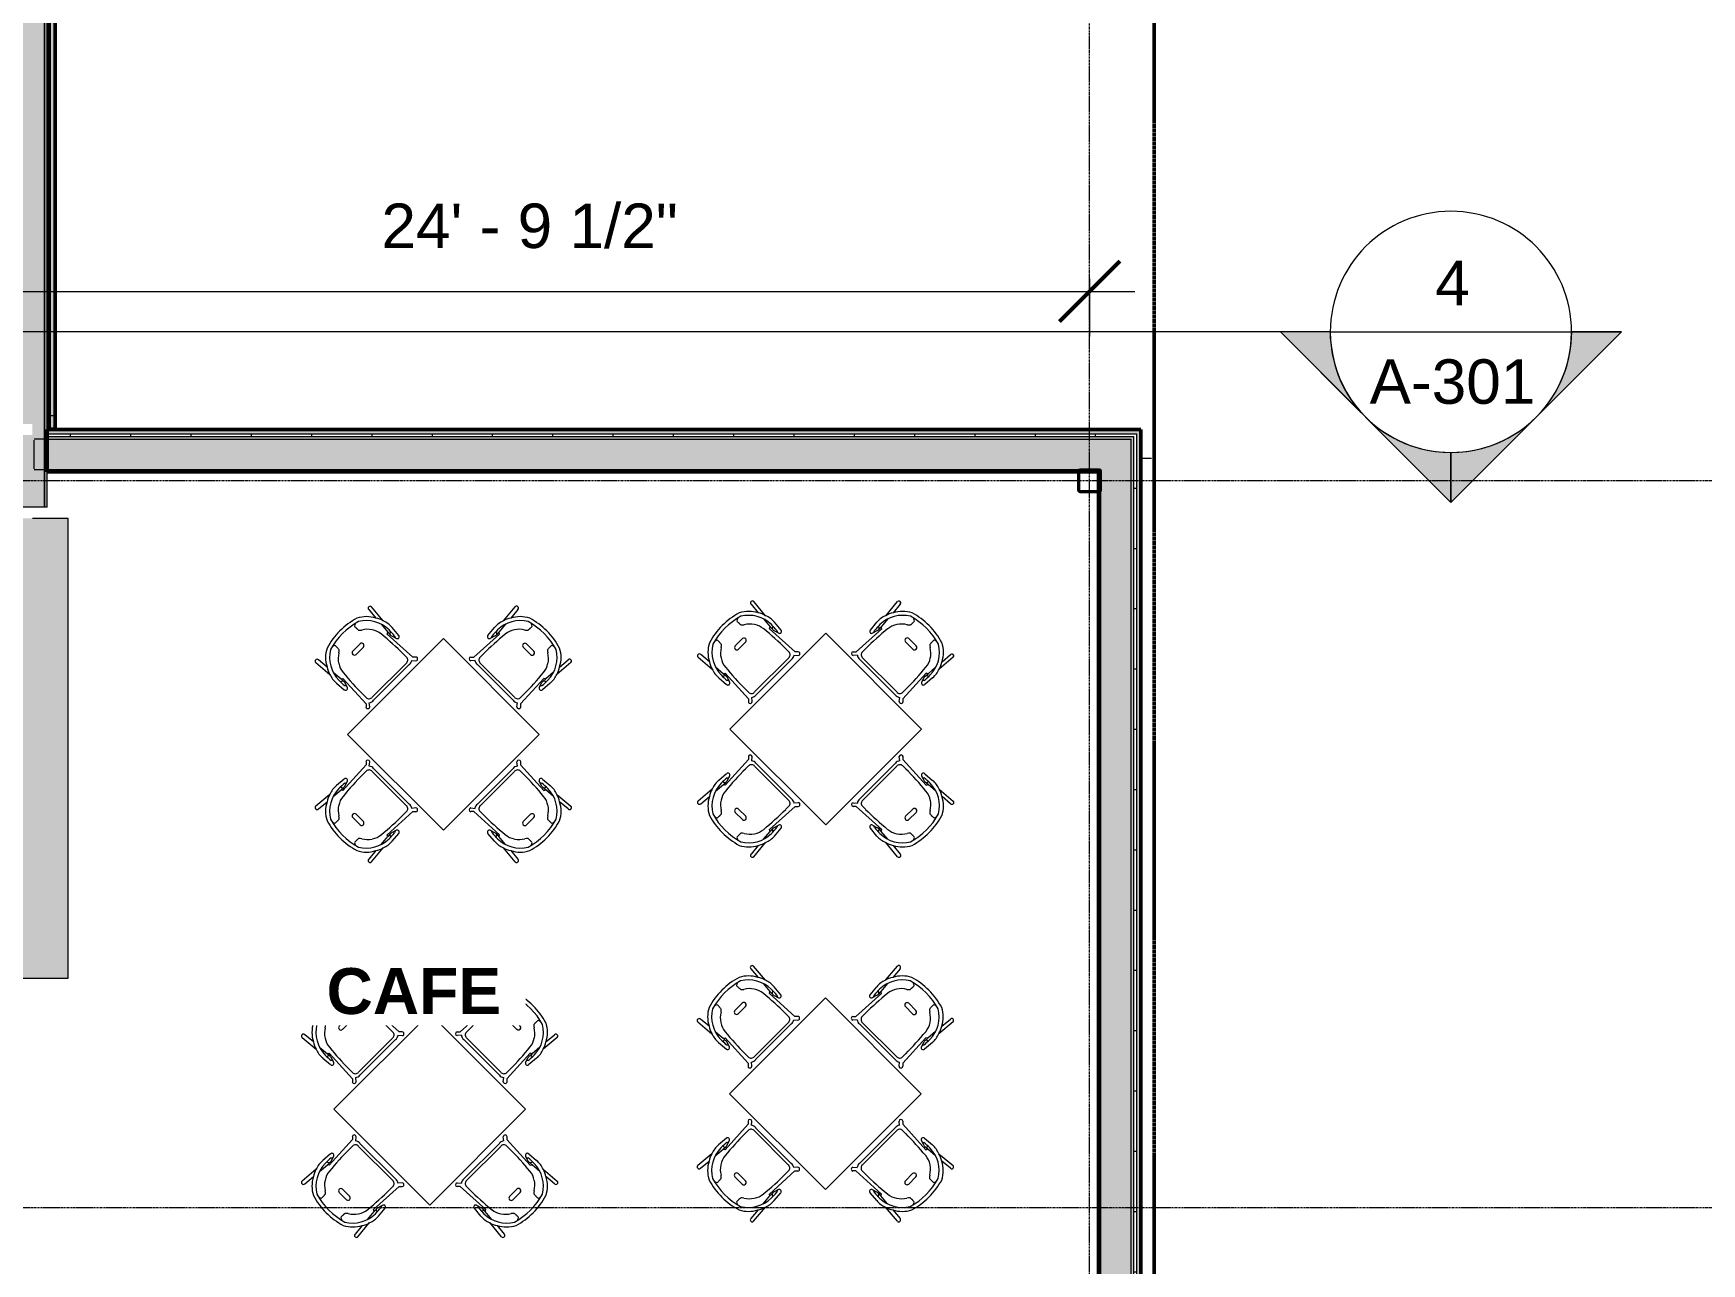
# Model space of a CAD drawing. Header units: inches. Extents: x 21836 to 26875, y -23174 to -20350.
# Drawn here: x 25990.1 to 26432.8, y -22557.9 to -22231.3 of the extents above; entities that cross this region are included whole.
import ezdxf

# ---------------------------------------------------------------- set-up
doc = ezdxf.new("R2010")
doc.units = ezdxf.units.IN
doc.header["$MEASUREMENT"] = 0
doc.linetypes.add('Grid Line 1_2_', pattern=[0.875, 0.5, -0.125, 0.125, -0.125])
doc.linetypes.add('Hidden', pattern=[0.28125, 0.1875, -0.09375])
for name, color, linetype, lineweight in [('A-ANNO-DIMS', 211, 'Continuous', 9), ('A-ANNO-DIMS-128', 211, 'Continuous', 9), ('A-GLAZ-CWMG', 51, 'Continuous', 9), ('A-PROP-SBCK', 71, 'Hidden', 50), ('A-WALL', 113, 'Continuous', 13), ('A-WALL-PATT', 111, 'Continuous', 50), ('Conc', 7, 'Continuous', 9), ('G-ANNO-SYMB', 111, 'Continuous', 9), ('G-ANNO-TEXT', 231, 'Continuous', 9), ('I-FURN', 30, 'Continuous', 9), ('L-SITE-WALL', 31, 'Continuous', 13), ('Q-CASE', 31, 'Continuous', 9), ('S-BEAM', 12, 'Continuous', 9), ('S-COLS', 52, 'Continuous', 9), ('S-GRID', 1, 'Continuous', 9)]:
    doc.layers.add(name, color=color, linetype=linetype, lineweight=lineweight)
doc.styles.add('Arial_1', font='arial.ttf', dxfattribs={"height": 11.802395})
doc.styles.add('Arial_B', font='arialbd.ttf', dxfattribs={"height": 12.177074})
doc.dimstyles.new('Linear_-_3_32__Arial_2', dxfattribs={"dimscale": 12, "dimtxt": 12, "dimasz": 1.333333, "dimexe": 1, "dimexo": 0.666667, "dimgap": 0.666667, "dimtad": 1, "dimdec": 4, "dimrnd": 0.0625, "dimzin": 1, "dimdsep": 46, "dimlunit": 4, "dimtxsty": 'Arial_1', "dimblk1": 'OBLIQUE', "dimblk2": 'OBLIQUE', "dimsah": 1, "dimcen": 0.09, "dimdle": 1, "dimazin": 0, "dimtfac": 1, "dimtdec": 4, "dimtix": 1, "dimtmove": 0, "dimatfit": 3, "dimfxl": 1, "dimtvp": 1, "dimtfill": 1, "dimfrac": 2, "dimtolj": 1, "dimtzin": 0, "dimarcsym": 2})
pattern_1 = [(0, (0, 0), (0, 16), []), (90, (0, 0), (-16, 1e-15), [])]

# ---------------------------------------------------------------- blocks, each defined once
blk = doc.blocks.new('Falcon 7700 Series Pedestal Base - 36_ Square Top x 30_ - Wheelchair Height-460525-First Floor Plan')
at = {"layer": 'I-FURN'}
for p, q in [((18, 18), (-18, 18)), ((-18, 18), (-18, -18)), ((18, -18), (18, 18)), ((-18, -18), (18, -18))]:
    blk.add_line(p, q, dxfattribs=at)
blk = doc.blocks.new('HermanMiller_Collection_Air-Chair_SideChair_Arms - Arms-457867-First Floor Plan')
at = {"layer": 'I-FURN'}
for p, q in [((-3.55, 10.02), (-8.45, 10.45)), ((-8.45, 9.45), (-5.47, 9.18)), ((-3.35, 9.02), (-0.6, 8.8)), ((2.04, 10.2), (-0.69, 10.45)), ((0.77, 8.78), (2.2, 9.22)), ((9.32, 9.33), (8.79, 8.8)), ((-0.34, 8.32), (-0.6, 8.8)), ((-0.6, 8.8), (0.38, 8.73)), ((8.79, 8.8), (-0.34, 8.32)), ((6.45, 7.57), (7.62, 7.57)), ((8.7, 6.35), (8.7, -6.35)), ((9.17, 7.94), (10.01, 8.64)), ((9.52, -6.69), (9.52, 6.69)), ((-3.6, 1.35), (-3.6, -1.35)), ((-2.35, -1.35), (-2.35, 1.35)), ((-3.35, -9.02), (-0.6, -8.8)), ((-0.6, -8.8), (-0.34, -8.32)), ((0.38, -8.73), (-0.6, -8.8)), ((-0.34, -8.32), (8.79, -8.8)), ((2.2, -9.22), (0.77, -8.78)), ((6.45, -7.57), (7.62, -7.57)), ((8.79, -8.8), (9.32, -9.33)), ((10.01, -8.64), (9.17, -7.94)), ((-5.47, -9.18), (-8.45, -9.45)), ((-8.45, -10.45), (-3.55, -10.02)), ((-0.69, -10.45), (2.04, -10.2))]:
    blk.add_line(p, q, dxfattribs=at)
for centre, radius, start, end in [((-1.51, 1.66), 8.5, 117.7851, 152.2149), ((-8.45, 9.95), 0.5, 90, 270), ((-0.65, 0.76), 8.69, 90.7893, 148.9202), ((-2.46, 4.97), 5.17, 102.2096, 125.548), ((-1.25, 4.41), 6.06, 84.7201, 112.311), ((-0.51, -9.88), 19.32, 84.4222, 90.7893), ((0.44, 9.26), 0.53, 159.7405, 262.7198), ((1.81, 9.64), 0.521, 212.9555, 275.0445), ((2.06, 9.7), 0.499, 287, 91.3054), ((9.66, 8.99), 0.49, 315, 135), ((9.93, 0), 19.77, 163.4787, 196.5213), ((9.93, 0), 18.77, 163.7855, 196.2145), ((-0.23, 0.83), 6.63, 124.5004, 148.6439), ((-0.92, 1.66), 5.55, 95.4677, 123.4626), ((6.58, -76.67), 84.24, 90.0911, 95.4677), ((0.45, 9.65), 0.924, 265.6115, 290.3639), ((7.62, 6.48), 1.09, 353.2467, 90.0911), ((7.56, 6.82), 1.97, 356.1033, 34.6542), ((-7.66, 5.36), 2.08, 305.4968, 328.6439), ((-2.98, 1.35), 0.625, 360, 180), ((-7.66, -5.36), 2.08, 31.3561, 54.5032), ((-0.23, -0.83), 6.63, 211.3561, 235.4996), ((-2.98, -1.35), 0.625, 180, 360), ((-1.51, -1.66), 8.5, 207.7851, 242.2149), ((-0.65, -0.76), 8.69, 211.0798, 269.2107), ((-0.92, -1.66), 5.55, 236.5374, 264.5323), ((6.58, 76.67), 84.24, 264.5323, 269.9089), ((0.44, -9.26), 0.53, 97.2802, 200.2595), ((0.45, -9.65), 0.924, 69.6361, 94.3885), ((7.62, -6.48), 1.09, 269.9089, 6.7533), ((7.56, -6.82), 1.97, 325.3458, 3.8967), ((9.66, -8.99), 0.49, 225, 45), ((-8.45, -9.95), 0.5, 90, 270), ((-2.46, -4.97), 5.17, 234.452, 257.7904), ((-1.25, -4.41), 6.06, 247.689, 275.2799), ((-0.51, 9.88), 19.32, 269.2107, 275.5778), ((1.81, -9.64), 0.521, 84.9555, 147.0445), ((2.06, -9.7), 0.499, 268.6946, 73)]:
    blk.add_arc(centre, radius, start, end, dxfattribs=at)
for centre, major_axis, ratio, start_param, end_param in [((-7.46, 6.92), (0.03, 3.66), 0.320235, 2.34328, 2.536765), ((-7.87, 5.38), (-0.03, 1.79), 0.298783, 2.522217, 3.153947), ((-7.46, -6.92), (-0.03, 3.66), 0.320235, 0.604828, 0.798312), ((-7.87, -5.38), (0.03, 1.79), 0.298783, 6.270831, 6.902561)]:
    blk.add_ellipse(centre, major_axis=major_axis, ratio=ratio, start_param=start_param, end_param=end_param, dxfattribs=at)
for points in [[(-6.45, 3.67), (-6.52, 3.66), (-6.67, 3.64), (-6.9, 3.62), (-7.13, 3.61), (-7.4, 3.6), (-7.65, 3.59), (-7.83, 3.59)], [(-6.45, -3.67), (-6.52, -3.66), (-6.67, -3.64), (-6.9, -3.62), (-7.13, -3.61), (-7.4, -3.6), (-7.65, -3.59), (-7.83, -3.59)]]:
    blk.add_open_spline(points, degree=3, knots=[-1, -1, -1, -1, -0.75, -0.5, -0.375, -0.25, 0, 0, 0, 0], dxfattribs=at)
blk = doc.blocks.new('HermanMiller_Collection_Air-Chair_SideChair_Arms - Arms-460524-First Floor Plan')
at = {"layer": 'I-FURN'}
for p, q in [((-8.45, 10.45), (-3.55, 10.02)), ((-5.47, 9.18), (-8.45, 9.45)), ((-3.35, 9.02), (-0.6, 8.8)), ((-0.69, 10.45), (2.04, 10.2)), ((2.2, 9.22), (0.77, 8.78)), ((8.79, 8.8), (9.32, 9.33)), ((-0.6, 8.8), (-0.34, 8.32)), ((0.38, 8.73), (-0.6, 8.8)), ((-0.34, 8.32), (8.79, 8.8)), ((6.45, 7.57), (7.62, 7.57)), ((8.7, -6.35), (8.7, 6.35)), ((10.01, 8.64), (9.17, 7.94)), ((9.52, 6.69), (9.52, -6.69)), ((-3.6, -1.35), (-3.6, 1.35)), ((-2.35, 1.35), (-2.35, -1.35)), ((-3.35, -9.02), (-0.6, -8.8)), ((-0.34, -8.32), (-0.6, -8.8)), ((-0.6, -8.8), (0.38, -8.73)), ((8.79, -8.8), (-0.34, -8.32)), ((0.77, -8.78), (2.2, -9.22)), ((6.45, -7.57), (7.62, -7.57)), ((9.32, -9.33), (8.79, -8.8)), ((9.17, -7.94), (10.01, -8.64)), ((-8.45, -9.45), (-5.47, -9.18)), ((-3.55, -10.02), (-8.45, -10.45)), ((2.04, -10.2), (-0.69, -10.45))]:
    blk.add_line(p, q, dxfattribs=at)
for centre, radius, start, end in [((-1.51, 1.66), 8.5, 117.7851, 152.2149), ((-8.45, 9.95), 0.5, 90, 270), ((-0.65, 0.76), 8.69, 90.7893, 148.9202), ((-2.46, 4.97), 5.17, 102.2096, 125.548), ((-1.25, 4.41), 6.06, 84.7201, 112.311), ((-0.51, -9.88), 19.32, 84.4222, 90.7893), ((0.44, 9.26), 0.53, 159.7405, 262.7198), ((1.81, 9.64), 0.521, 212.9555, 275.0445), ((2.06, 9.7), 0.499, 287, 91.3054), ((9.66, 8.99), 0.49, 315, 135), ((9.93, 0), 19.77, 163.4787, 196.5213), ((9.93, 0), 18.77, 163.7855, 196.2145), ((-0.23, 0.83), 6.63, 124.5004, 148.6439), ((-0.92, 1.66), 5.55, 95.4677, 123.4626), ((6.58, -76.67), 84.24, 90.0911, 95.4677), ((0.45, 9.65), 0.924, 265.6115, 290.3639), ((7.62, 6.48), 1.09, 353.2467, 90.0911), ((7.56, 6.82), 1.97, 356.1033, 34.6542), ((-7.66, 5.36), 2.08, 305.4968, 328.6439), ((-2.98, 1.35), 0.625, 0, 180), ((-7.66, -5.36), 2.08, 31.3561, 54.5032), ((-0.23, -0.83), 6.63, 211.3561, 235.4996), ((-2.98, -1.35), 0.625, 180, 0), ((-1.51, -1.66), 8.5, 207.7851, 242.2149), ((-0.65, -0.76), 8.69, 211.0798, 269.2107), ((-0.92, -1.66), 5.55, 236.5374, 264.5323), ((6.58, 76.67), 84.24, 264.5323, 269.9089), ((0.44, -9.26), 0.53, 97.2802, 200.2595), ((0.45, -9.65), 0.924, 69.6361, 94.3885), ((7.62, -6.48), 1.09, 269.9089, 6.7533), ((7.56, -6.82), 1.97, 325.3458, 3.8967), ((9.66, -8.99), 0.49, 225, 45), ((-8.45, -9.95), 0.5, 90, 270), ((-2.46, -4.97), 5.17, 234.452, 257.7904), ((-1.25, -4.41), 6.06, 247.689, 275.2799), ((-0.51, 9.88), 19.32, 269.2107, 275.5778), ((1.81, -9.64), 0.521, 84.9555, 147.0445), ((2.06, -9.7), 0.499, 268.6946, 73)]:
    blk.add_arc(centre, radius, start, end, dxfattribs=at)
for centre, major_axis, ratio, start_param, end_param in [((-7.46, 6.92), (0.03, 3.66), 0.320235, 2.34328, 2.536765), ((-7.87, 5.38), (-0.03, 1.79), 0.298783, 2.522217, 3.153947), ((-7.46, -6.92), (-0.03, 3.66), 0.320235, 0.604828, 0.798312), ((-7.87, -5.38), (0.03, 1.79), 0.298783, 6.270831, 6.902561)]:
    blk.add_ellipse(centre, major_axis=major_axis, ratio=ratio, start_param=start_param, end_param=end_param, dxfattribs=at)
for points in [[(-6.45, 3.67), (-6.52, 3.66), (-6.67, 3.64), (-6.9, 3.62), (-7.13, 3.61), (-7.4, 3.6), (-7.65, 3.59), (-7.83, 3.59)], [(-6.45, -3.67), (-6.52, -3.66), (-6.67, -3.64), (-6.9, -3.62), (-7.13, -3.61), (-7.4, -3.6), (-7.65, -3.59), (-7.83, -3.59)]]:
    blk.add_open_spline(points, degree=3, knots=[-1, -1, -1, -1, -0.75, -0.5, -0.375, -0.25, 0, 0, 0, 0], dxfattribs=at)
blk = doc.blocks.new('Girt_C - 8_D-757180-First Floor Plan')
at = {"layer": 'S-BEAM'}
for points in [[(25993.11, -22346.87), (25993.11, -22339.24), (25990.39, -22339.24), (25990.39, -22346.87)], [(25993.76, -22339.24), (25993.79, -22339.24), (25993.76, -22339.24)], [(25993.76, -22347.05), (25993.79, -22347.03), (25993.76, -22347.05)]]:
    blk.add_hatch(color=256, dxfattribs=at).paths.add_polyline_path(points, flags=0)
for p, q in [((25993.11, -22339.05), (25990.39, -22339.05)), ((25990.39, -22346.87), (25990.39, -22339.24)), ((25990.39, -22347.05), (25993.11, -22347.05))]:
    blk.add_line(p, q, dxfattribs=at)
blk = doc.blocks.new('Casework 3 - Casework 1-483541-First Floor Plan')
at = {"layer": 'Q-CASE'}
blk.add_hatch(color=256, dxfattribs=at).paths.add_polyline_path([(25720.18, -22384.05), (25842.18, -22384.05), (25842.18, -22360.05), (25720.18, -22360.05)], flags=0)
for p, q in [((25720.18, -22360.05), (25720.18, -22384.05)), ((25842.18, -22384.05), (25842.18, -22374.55)), ((25720.18, -22384.05), (25842.18, -22384.05))]:
    blk.add_line(p, q, dxfattribs=at)
blk = doc.blocks.new('Girt_Z - 8_D-790722-First Floor Plan')
at = {"layer": 'S-BEAM'}
h = blk.add_hatch(color=256, dxfattribs=at)
h.paths.add_polyline_path([(25985.78, -22357.09), (25985.94, -22357.09), (25985.94, -22337.88), (25985.76, -22337.89), (25985.76, -22357.09)], flags=0)
h.paths.add_polyline_path([(25985.94, -22334.97), (25985.92, -22110.05), (25985.76, -22110.05), (25985.78, -22334.97), (25985.94, -22334.97)], flags=0)
for points in [[(25985.94, -22357.09), (25993.11, -22357.09), (25993.11, -22110.05), (25985.94, -22110.05), (25985.94, -22334.97), (25989.89, -22334.97), (25989.89, -22337.88), (25985.94, -22337.88)], [(25993.18, -22357.09), (25993.18, -22110.05), (25993.11, -22110.05), (25993.11, -22357.09)], [(25993.76, -22357.09), (25993.76, -22110.05), (25993.18, -22110.05), (25993.18, -22357.09)]]:
    blk.add_hatch(color=256, dxfattribs=at).paths.add_polyline_path(points, flags=0)
for p, q in [((25993.11, -22357.09), (25993.11, -22110.05)), ((25993.18, -22357.09), (25993.18, -22110.05)), ((25993.76, -22357.09), (25993.76, -22110.05)), ((25985.76, -22112.78), (25985.76, -22334.97)), ((25985.76, -22337.86), (25985.76, -22357.09)), ((25985.94, -22357.09), (25985.76, -22357.09)), ((25993.11, -22357.09), (25985.94, -22357.09)), ((25993.18, -22357.09), (25993.11, -22357.09)), ((25993.76, -22357.09), (25993.18, -22357.09))]:
    blk.add_line(p, q, dxfattribs=at)
blk = doc.blocks.new('Rectangular Mullion - Profile_Polycarbonate_Lower-750929-First Floor Plan')
at = {"layer": 'A-GLAZ-CWMG'}
for points in [[(25994.37, -22332.81), (25994.37, -22113.67), (25994.01, -22113.67), (25994.01, -22332.81), (25994.31, -22332.81)], [(25994.37, -22332.81), (25995.94, -22332.81), (25995.94, -22113.67), (25994.37, -22113.67), (25994.37, -22259.29)], [(25996.02, -22332.81), (25996.02, -22113.67), (25995.94, -22113.67), (25995.94, -22332.81)], [(25996.14, -22332.81), (25996.14, -22113.67), (25996.02, -22113.67), (25996.02, -22332.81)], [(25994.37, -22332.81), (25994.37, -22332.81), (25994.37, -22259.29)]]:
    blk.add_hatch(color=256, dxfattribs=at).paths.add_polyline_path(points, flags=0)
for p, q in [((25994.01, -22332.81), (25994.01, -22113.67)), ((25994.37, -22113.67), (25995.94, -22113.67)), ((25994.37, -22332.81), (25994.37, -22113.67)), ((25995.94, -22113.67), (25996.02, -22113.67)), ((25996.02, -22113.67), (25996.14, -22113.67)), ((25996.02, -22332.81), (25996.02, -22113.67)), ((25996.14, -22332.81), (25996.14, -22113.67)), ((25995.94, -22332.81), (25994.37, -22332.81)), ((25996.02, -22332.81), (25995.94, -22332.81)), ((25996.14, -22332.81), (25996.02, -22332.81))]:
    blk.add_line(p, q, dxfattribs=at)
blk = doc.blocks.new('Rectangular Mullion - Profile_Polycarbonate_Upper and left-750948-First Floor Plan')
at = {"layer": 'A-GLAZ-CWMG'}
blk.add_hatch(color=256, dxfattribs=at).paths.add_polyline_path([(0, -0.98), (-2.83, -0.98), (-2.77, -0.92), (-0.06, -0.92), (-0.06, 1.08), (-3.56, 1.08), (-3.56, 0.85), (-3.37, 0.79), (-3.62, 0.79), (-3.62, 1.14), (0, 1.14)], flags=0)
at = {"layer": 'A-GLAZ-CWMG', "lineweight": 20}
for p, q in [((-3.62, 1.14), (0, 1.14)), ((-3.62, 0.79), (-3.62, 1.14)), ((-3.37, 0.79), (-3.62, 0.79)), ((-0.06, 1.08), (-3.56, 1.08)), ((-3.56, 1.08), (-3.56, 0.85)), ((-3.56, 0.85), (-3.37, 0.85)), ((-3.37, 0.85), (-3.37, 0.79)), ((-0.06, -0.92), (-0.06, 1.08)), ((0, 1.14), (0, -0.98)), ((-2.83, -0.98), (-2.83, -0.86)), ((-2.83, -0.86), (-2.77, -0.86)), ((0, -0.98), (-2.83, -0.98)), ((-2.77, -0.86), (-2.77, -0.92)), ((-2.77, -0.92), (-0.06, -0.92))]:
    blk.add_line(p, q, dxfattribs=at)
blk = doc.blocks.new('Section - Section Head - Filled-1526-First Floor Plan')
at = {"layer": 'G-ANNO-SYMB'}
h = blk.add_hatch(color=256, dxfattribs=at)
edge = h.paths.add_edge_path(flags=0)
edge.add_line((-0.4268, 0.1768), (-0.25, 0.3536))
edge.add_line((-0.25, 0.3536), (-0.25, 0.25))
edge.add_arc((-0.25, 0), 0.25, 90, 135)
h = blk.add_hatch(color=256, dxfattribs=at)
edge = h.paths.add_edge_path(flags=0)
edge.add_arc((-0.25, 0), 0.25, 45, 90)
edge.add_line((-0.25, 0.25), (-0.25, 0.3536))
edge.add_line((-0.25, 0.3536), (-0.0732, 0.1768))
h = blk.add_hatch(color=256, dxfattribs=at)
edge = h.paths.add_edge_path(flags=0)
edge.add_arc((-0.25, 0), 0.2503, 137.9216, 180)
edge.add_line((-0.5003, 0), (-0.6036, 0))
edge.add_line((-0.6036, 0), (-0.4358, 0.1678))
h = blk.add_hatch(color=256, dxfattribs=at)
edge = h.paths.add_edge_path(flags=0)
edge.add_line((-0.0642, 0.1678), (0.1036, 0))
edge.add_line((0.1036, 0), (0.0003, 0))
edge.add_arc((-0.25, 0), 0.2503, 0, 42.0784)
for p, q in [((-0.25, 0.3536), (-0.6036, 0)), ((-0.25, 0.3536), (-0.4268, 0.1768)), ((-0.25, 0.3536), (0.1036, 0)), ((-0.25, 0.25), (-0.25, 0.3536)), ((-0.0732, 0.1768), (-0.25, 0.3536)), ((-0.25, 0.3536), (-0.25, 0.25)), ((-0.4358, 0.1678), (-0.6036, 0)), ((0.1036, 0), (-0.0642, 0.1678)), ((-0.6036, 0), (-0.5003, 0)), ((0.0003, 0), (0.1036, 0)), ((-0.5, 0), (-0.6036, 0)), ((0, 0), (0.1036, 0))]:
    blk.add_line(p, q, dxfattribs=at)
for radius, start, end in [(0.25, 360, 180), (0.25, 90, 135), (0.25, 45, 90), (0.2503, 137.9216, 180), (0.2503, 0, 42.0784), (0.25, 180, 360)]:
    blk.add_arc((-0.25, 0), radius, start, end, dxfattribs=at)
blk = doc.blocks.new('DIMBLOCK22-First Floor Plan')
at = {"layer": 'A-ANNO-DIMS-128'}
for p, q in [((25972.89, -22342.05), (25972.89, -22287.78)), ((26270.39, -22296.46), (26270.39, -22311.78)), ((26270.39, -22299.78), (26270.39, -22296.46)), ((25972.89, -22299.78), (26282.39, -22299.78)), ((25972.89, -22299.78), (25972.89, -22342.05))]:
    blk.add_line(p, q, dxfattribs=at)
at = {"layer": 'A-ANNO-DIMS-128', "lineweight": 50}
for p, q in [((25972.89, -22299.78), (25980.89, -22291.78)), ((26270.39, -22299.78), (26278.39, -22291.78)), ((25972.89, -22299.78), (25964.89, -22307.78)), ((26270.39, -22299.78), (26262.39, -22307.78))]:
    blk.add_line(p, q, dxfattribs=at)
at = {"layer": 'A-ANNO-DIMS-128', "color": 0, "insert": (26082.5, -22276.47), "char_height": 11.8024, "width": 93.9323, "attachment_point": 1, "line_spacing_factor": 0.938532, "style": 'Arial_1', "bg_fill": 3, "box_fill_scale": 1.25, "bg_fill_color": 0, "bg_fill_transparency": 0}
blk.add_mtext('24\' - 9 1/2"', dxfattribs=at)
blk = doc.blocks.new('_Oblique')
at = {"color": 0, "linetype": 'ByBlock', "lineweight": -2}
blk.add_line((-0.5, -0.5), (0.5, 0.5), dxfattribs=at)

msp = doc.modelspace()

# ---------------------------------------------------------------- hatches: boundary and pattern name
at = {"layer": 'A-WALL', "lineweight": 9, "transparency": 33554649}
msp.add_hatch(color=256, dxfattribs=at).paths.add_polyline_path([(25995.94346, -22336.36531), (25995.94346, -22110.11531), (25994.36866, -22110.11531), (25994.36866, -22336.36531)], flags=0)
at = {"layer": 'A-WALL-PATT', "lineweight": 9}
h = msp.add_hatch(dxfattribs=at)
h.set_pattern_fill('FP_12', color=256, style=0, pattern_type=2)
h.set_pattern_definition(pattern_1)
h.paths.add_polyline_path([(26281.39023, -22338.30281), (26282.14023, -22338.30281), (26282.14023, -22337.55281), (25993.79083, -22337.55281), (25993.79083, -22338.30281), (26277.44214, -22338.30281)], flags=0)
h = msp.add_hatch(dxfattribs=at)
h.set_pattern_fill('FP_12', color=256, style=0, pattern_type=2)
h.set_pattern_definition(pattern_1)
h.paths.add_polyline_path([(26282.14023, -22687.67781), (26282.89023, -22687.67781), (26282.89023, -22337.55281), (26282.14023, -22337.55281), (26282.14023, -22685.3365)], flags=0)
at = {"layer": 'L-SITE-WALL'}
for points in [[(25993.79083, -22336.67781), (26283.76523, -22336.67781), (26283.76523, -22336.42781), (25993.79083, -22336.42781)], [(26283.76523, -22687.67781), (26284.01523, -22687.67781), (26284.01523, -22336.42781), (26283.76523, -22336.42781), (26283.76523, -22685.3365)], [(26260.16318, -22337.55281), (26282.89023, -22337.55281), (26282.89023, -22336.67781), (25993.79083, -22336.67781), (25993.79083, -22337.55281), (26225.60527, -22337.55281)], [(26281.39023, -22339.05281), (26281.39023, -22338.30281), (25993.79083, -22338.30281), (25993.79083, -22339.05281), (26277.44214, -22339.05281)], [(26260.16318, -22347.05281), (26273.39023, -22347.05281), (26273.39023, -22339.05281), (25993.79083, -22339.05281), (25993.79083, -22347.05281), (26225.60527, -22347.05281)], [(26273.39023, -22687.67781), (26281.39023, -22687.67781), (26281.39023, -22339.05281), (26273.39023, -22339.05281), (26273.39023, -22685.3365)], [(26281.39023, -22687.67781), (26282.14023, -22687.67781), (26282.14023, -22338.30281), (26281.39023, -22338.30281), (26281.39023, -22685.3365)], [(26282.89023, -22687.67781), (26283.76523, -22687.67781), (26283.76523, -22336.67781), (26282.89023, -22336.67781), (26282.89023, -22685.3365)], [(26272.76523, -22347.67781), (26272.76523, -22347.05281), (25993.79083, -22347.05281), (25993.79083, -22347.67781), (26260.16318, -22347.67781)], [(26272.76523, -22687.67781), (26273.39023, -22687.67781), (26273.39023, -22347.05281), (26272.76523, -22347.05281), (26272.76523, -22685.3365)]]:
    msp.add_hatch(color=256, dxfattribs=at).paths.add_polyline_path(points, flags=0)

# ---------------------------------------------------------------- linework, layer by layer
at = {"layer": 'A-PROP-SBCK'}
msp.add_line((26287.51523, -20555.08885), (26287.51523, -23033.92248), dxfattribs=at)
at = {"layer": 'A-WALL', "lineweight": 50}
for p, q in [((25994.36866, -22110.11531), (25994.36866, -22336.36531)), ((25995.94346, -22336.36531), (25995.94346, -22110.11531)), ((25994.36866, -22336.36531), (25995.94346, -22336.36531))]:
    msp.add_line(p, q, dxfattribs=at)
at = {"layer": 'A-WALL'}
for p, q in [((25993.79083, -22336.67781), (26283.76523, -22336.67781)), ((25993.79083, -22337.55281), (26282.89023, -22337.55281)), ((25993.79083, -22338.30281), (26282.14023, -22338.30281)), ((25993.79083, -22339.05281), (26281.39023, -22339.05281)), ((26281.39023, -22687.67781), (26281.39023, -22339.05281)), ((26282.14023, -22687.67781), (26282.14023, -22338.30281)), ((26282.89023, -22687.67781), (26282.89023, -22337.55281)), ((26283.76523, -22687.67781), (26283.76523, -22336.67781)), ((25993.79083, -22347.05281), (26273.39023, -22347.05281)), ((26273.39023, -22687.67781), (26273.39023, -22347.05281))]:
    msp.add_line(p, q, dxfattribs=at)
at = {"layer": 'Conc'}
msp.add_line((26286.85392, -22344.18055), (26284.01523, -22344.18055), dxfattribs=at)
at = {"layer": 'G-ANNO-SYMB'}
for q in [(21858.58743, -22310.53102), (26398.27552, -22310.53102)]:
    msp.add_line((26334.27552, -22310.53102), q, dxfattribs=at)
at = {"layer": 'L-SITE-WALL', "lineweight": 50}
for p, q in [((26284.01523, -22336.42781), (25993.79083, -22336.42781)), ((25993.79083, -22336.42781), (25993.79083, -22347.67781)), ((26284.01523, -22687.67781), (26284.01523, -22336.42781)), ((25993.79083, -22347.67781), (26272.76523, -22347.67781)), ((26272.76523, -22347.67781), (26272.76523, -22687.67781))]:
    msp.add_line(p, q, dxfattribs=at)
at = {"layer": 'S-COLS', "lineweight": 30}
for p, q in [((26267.39023, -22347.51881), (26267.39023, -22352.58681)), ((26267.62323, -22352.58681), (26267.62323, -22347.51881)), ((26272.92423, -22347.05281), (26267.85623, -22347.05281)), ((26267.85623, -22347.28581), (26272.92423, -22347.28581)), ((26273.15723, -22347.51881), (26273.15723, -22352.58681)), ((26273.39023, -22352.58681), (26273.39023, -22347.51881)), ((26272.92423, -22352.81981), (26267.85623, -22352.81981)), ((26267.85623, -22353.05281), (26272.92423, -22353.05281))]:
    msp.add_line(p, q, dxfattribs=at)
for centre, radius, start, end in [((26267.85623, -22347.51881), 0.466, 90, 180), ((26267.85623, -22347.51881), 0.233, 90, 180), ((26272.92423, -22347.51881), 0.466, 0, 90), ((26272.92423, -22347.51881), 0.233, 0, 90), ((26267.85623, -22352.58681), 0.466, 180, 270), ((26267.85623, -22352.58681), 0.233, 180, 270), ((26272.92423, -22352.58681), 0.466, 270, 0), ((26272.92423, -22352.58681), 0.233, 270, 0)]:
    msp.add_arc(centre, radius, start, end, dxfattribs=at)
at = {"layer": 'S-GRID', "linetype": 'Grid Line 1_2_'}
for p, q in [((26270.39023, -23162.8711), (26270.39023, -20426.10083)), ((26875.45558, -22350.05281), (22016.39023, -22350.05281)), ((26875.45558, -22543.05281), (22016.39023, -22543.05281))]:
    msp.add_line(p, q, dxfattribs=at)

# ---------------------------------------------------------------- block references
at = {"layer": 'A-GLAZ-CWMG'}
msp.add_blockref('Rectangular Mullion - Profile_Polycarbonate_Lower-750929-First Floor Plan', (0, 0), dxfattribs=at)
at = {"layer": 'A-GLAZ-CWMG', "extrusion": (0, 0, -1), "rotation": 269.9999999999959}
msp.add_blockref('Rectangular Mullion - Profile_Polycarbonate_Upper and left-750948-First Floor Plan', (-25995.15606, -22336.42781), dxfattribs=at)
at = {"layer": 'G-ANNO-SYMB', "xscale": 127.9999999999999, "yscale": 127.9999999999999, "zscale": 127.9999999999999, "rotation": 180}
msp.add_blockref('Section - Section Head - Filled-1526-First Floor Plan', (26334.27552, -22310.53102), dxfattribs=at)
at = {"layer": 'I-FURN'}
for name, p, rotation in [('HermanMiller_Collection_Air-Chair_SideChair_Arms - Arms-457867-First Floor Plan', (26078.41543, -22396.86267), 314.9999999999997), ('HermanMiller_Collection_Air-Chair_SideChair_Arms - Arms-460524-First Floor Plan', (26119.42762, -22396.86267), 224.9999999999995), ('HermanMiller_Collection_Air-Chair_SideChair_Arms - Arms-457867-First Floor Plan', (26179.86661, -22395.46162), 314.9999999999997), ('HermanMiller_Collection_Air-Chair_SideChair_Arms - Arms-460524-First Floor Plan', (26220.8788, -22395.46162), 224.9999999999995), ('Falcon 7700 Series Pedestal Base - 36_ Square Top x 30_ - Wheelchair Height-460525-First Floor Plan', (26098.92153, -22417.36877), 314.9999999999997), ('Falcon 7700 Series Pedestal Base - 36_ Square Top x 30_ - Wheelchair Height-460525-First Floor Plan', (26200.3727, -22415.96772), 314.9999999999997), ('HermanMiller_Collection_Air-Chair_SideChair_Arms - Arms-457867-First Floor Plan', (26078.41543, -22437.87486), 44.99999999999943), ('HermanMiller_Collection_Air-Chair_SideChair_Arms - Arms-460524-First Floor Plan', (26119.42762, -22437.87486), 134.9999999999997), ('HermanMiller_Collection_Air-Chair_SideChair_Arms - Arms-457867-First Floor Plan', (26179.86661, -22436.47382), 44.99999999999943), ('HermanMiller_Collection_Air-Chair_SideChair_Arms - Arms-460524-First Floor Plan', (26220.8788, -22436.47382), 134.9999999999997), ('HermanMiller_Collection_Air-Chair_SideChair_Arms - Arms-457867-First Floor Plan', (26179.79109, -22492.23833), 314.9999999999997), ('HermanMiller_Collection_Air-Chair_SideChair_Arms - Arms-460524-First Floor Plan', (26220.80328, -22492.23833), 224.9999999999995), ('HermanMiller_Collection_Air-Chair_SideChair_Arms - Arms-457867-First Floor Plan', (26074.79109, -22496.373), 314.9999999999997), ('HermanMiller_Collection_Air-Chair_SideChair_Arms - Arms-460524-First Floor Plan', (26115.80328, -22496.373), 224.9999999999995), ('Falcon 7700 Series Pedestal Base - 36_ Square Top x 30_ - Wheelchair Height-460525-First Floor Plan', (26095.29719, -22516.87909), 314.9999999999997), ('Falcon 7700 Series Pedestal Base - 36_ Square Top x 30_ - Wheelchair Height-460525-First Floor Plan', (26200.29719, -22512.74443), 314.9999999999997), ('HermanMiller_Collection_Air-Chair_SideChair_Arms - Arms-457867-First Floor Plan', (26179.79109, -22533.25052), 44.99999999999943), ('HermanMiller_Collection_Air-Chair_SideChair_Arms - Arms-460524-First Floor Plan', (26220.80328, -22533.25052), 134.9999999999997), ('HermanMiller_Collection_Air-Chair_SideChair_Arms - Arms-457867-First Floor Plan', (26074.79109, -22537.38519), 44.99999999999943), ('HermanMiller_Collection_Air-Chair_SideChair_Arms - Arms-460524-First Floor Plan', (26115.80328, -22537.38519), 134.9999999999997)]:
    msp.add_blockref(name, p, dxfattribs=dict(at, rotation=rotation))
at = {"layer": 'Q-CASE', "rotation": 89.99999999999999}
msp.add_blockref('Casework 3 - Casework 1-483541-First Floor Plan', (3615.33741, -48202.23044), dxfattribs=at)
at = {"layer": 'S-BEAM'}
for name in ['Girt_Z - 8_D-790722-First Floor Plan', 'Girt_C - 8_D-757180-First Floor Plan']:
    msp.add_blockref(name, (0, 0), dxfattribs=at)

# ---------------------------------------------------------------- texts
at = {"layer": 'G-ANNO-SYMB', "attachment_point": 2, "line_spacing_factor": 0.938532, "style": 'Arial_1'}
for s, insert, char_height, width in [('4', (26366.68534, -22291.63885), 11.8024, 10.944), ('A-301', (26366.68534, -22317.82051), 11.802395, 52.416)]:
    msp.add_mtext(s, dxfattribs=dict(at, insert=insert, char_height=char_height, width=width))

# ---------------------------------------------------------------- next in the draw order: texts
at = {"layer": 'G-ANNO-TEXT', "color": 7, "insert": (26091.08513, -22479.42119), "char_height": 12.177074, "width": 53.28, "attachment_point": 2, "line_spacing_factor": 0.938532, "style": 'Arial_B', "bg_fill": 3, "box_fill_scale": 1.25, "bg_fill_color": 0, "bg_fill_transparency": 0}
msp.add_mtext('CAFE', dxfattribs=at)

# ---------------------------------------------------------------- next in the draw order: dimensions: what is measured, and where the dimension line sits
at = {"layer": 'A-ANNO-DIMS'}
dim = msp.add_linear_dim(base=(26270.39023, -22299.77703), p1=(25972.89023, -22350.05281), p2=(26270.39023, -22288.46332), dimstyle='Linear_-_3_32__Arial_2', override={"dimpost": '<>', "dimfxl": 303.808353}, dxfattribs=at)
dim.commit()
dim.dimension.update_dxf_attribs({"geometry": 'DIMBLOCK22-First Floor Plan', "text_midpoint": (26121.64023, -22285.67456)})

doc.saveas('drawing.dxf')
